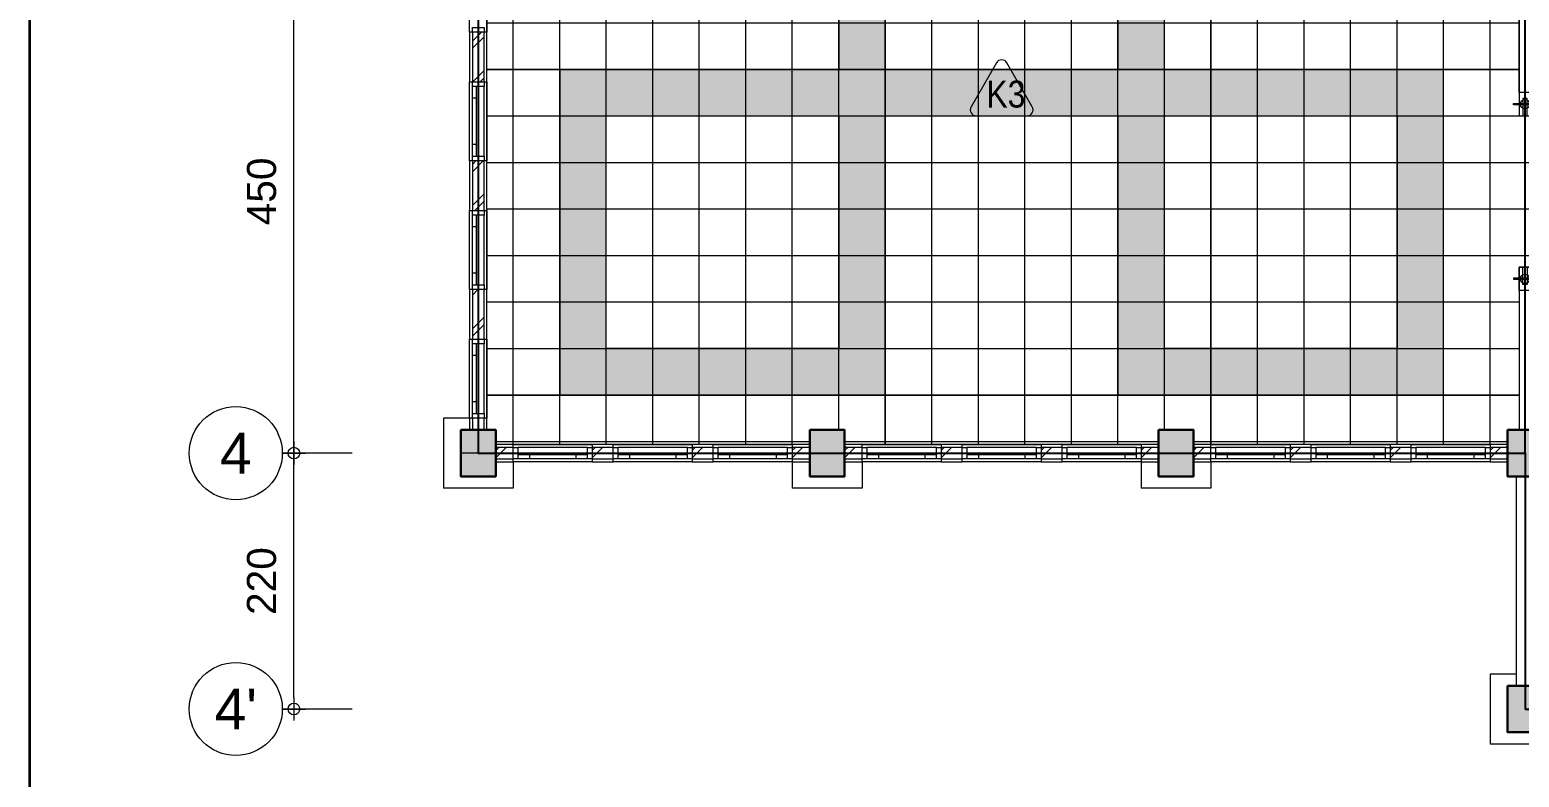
# Model space of a CAD drawing. Header units: millimetres. Extents: x -11 to 1625, y -267 to 180.
# Drawn here: x 996.21 to 1009.02, y 154.46 to 160.88 of the extents above; entities that cross this region are included whole.
import ezdxf
from ezdxf.enums import TextEntityAlignment as Align

# ---------------------------------------------------------------- set-up
doc = ezdxf.new("R2010")
doc.units = ezdxf.units.MM
for name, color, linetype, lineweight in [('ars', 11, 'Continuous', 5), ('dinding', 5, 'Continuous', 15), ('GRS KOP', 1, 'Continuous', 35), ('keramik', 73, 'Continuous', 5), ('KOLOM', 1, 'Continuous', 30), ('kop', 7, 'Continuous', 20), ('kus', 63, 'Continuous', 15), ('lan', 7, 'Continuous', 15), ('not', 7, 'Continuous', 20), ('sol kol', 8, 'Continuous', 0), ('TEXT KETERANGAN', 7, 'Continuous', 9), ('u', 6, 'Continuous', 20)]:
    doc.layers.add(name, color=color, linetype=linetype, lineweight=lineweight)
doc.styles.add('BARU', font='complex.shx')
doc.styles.add('ISO', font='arial.ttf', dxfattribs={"width": 0.85})
doc.styles.add('S', font='SIMPLEX', dxfattribs={"width": 1.1})
doc.styles.get("Standard").update_dxf_attribs({"font": 'ARIALUNI.TTF'})
doc.dimstyles.new('SK100', dxfattribs={"dimtxt": 0.25, "dimasz": 0.1, "dimexe": 0.1, "dimexo": 0, "dimgap": 0.15, "dimtad": 1, "dimdec": 0, "dimlfac": 100, "dimzin": 12, "dimdsep": 46, "dimtxsty": 'Standard', "dimblk": 'BULAT', "dimcen": 0.1, "dimclrd": 256, "dimclre": 256, "dimclrt": 256, "dimadec": 0, "dimazin": 3, "dimtfac": 1, "dimtdec": 0, "dimtofl": 0, "dimtmove": 0, "dimatfit": 3, "dimldrblk": 'BULAT', "dimfxl": 0, "dimtolj": 1, "dimtzin": 0, "dimlwd": -1, "dimlwe": -1, "dimarcsym": 0})
pattern_1 = [(45, (-11.5, -24.12523), (-0.1767767, 0.1767767), []), (45, (-11.4375, -24.12523), (-0.1767767, 0.1767767), [])]

# ---------------------------------------------------------------- blocks, each defined once
blk = doc.blocks.new('kop')
at = {"layer": 'GRS KOP'}
blk.add_lwpolyline([(1, 54), (83, 54), (83, 1), (1, 1)], close=True, dxfattribs=at)
at = {"layer": 'kop', "style": 'BARU', "flags": 4}
for p, height in [((73.8, 5.4), 0.35), ((80.303, 5.382), 0.25), ((73.8, 4.9), 0.35), ((80.303, 4.882), 0.25), ((73.8, 4.4), 0.35), ((80.303, 4.382), 0.25)]:
    blk.add_attdef('-', p, '', height=height, dxfattribs=at)
at = {"layer": 'kop', "flags": 4}
for tag, p in [('AR-00', (78.057, 2.648)), ('00', (81.238, 2.647))]:
    blk.add_attdef(tag, text='', height=0.35, dxfattribs=at).set_placement(p, align=Align.MIDDLE)
blk = doc.blocks.new('BULAT')
for p, q in [((-1, 0), (1, 0)), ((0, -1), (0, 1))]:
    blk.add_line(p, q)
blk.add_circle((0, 0), 0.5)
blk = doc.blocks.new('*D1113')
at = {"layer": 'Defpoints', "color": 0, "ltscale": 0.15}
for p in [(998.485, 161.744), (998.985, 161.744), (998.985, 157.244)]:
    blk.add_point(p, dxfattribs=at)
at = {"layer": 'u', "ltscale": 0.15}
for p, q in [((998.985, 161.744), (998.385, 161.744)), ((998.485, 157.344), (998.485, 161.644)), ((998.985, 157.244), (998.385, 157.244))]:
    blk.add_line(p, q, dxfattribs=at)
at = {"layer": 'u', "ltscale": 0.15, "xscale": 0.1, "yscale": 0.1, "zscale": 0.1}
for p, rotation in [((998.485, 161.744), 90), ((998.485, 157.244), 270)]:
    blk.add_blockref('BULAT', p, dxfattribs=dict(at, rotation=rotation))
at = {"layer": 'u', "ltscale": 0.15, "insert": (998.208, 159.494), "char_height": 0.25, "attachment_point": 5, "rotation": 90}
blk.add_mtext('\\A1;450', dxfattribs=at)
blk = doc.blocks.new('NAV')
blk.add_circle((0, -0.4), 0.4)
at = {"style": 'S', "width": 0.75, "flags": 4}
blk.add_attdef('AV', text='', height=0.3, dxfattribs=at).set_placement((0, -0.4), align=Align.MIDDLE)
blk = doc.blocks.new('*D1164')
at = {"layer": 'Defpoints', "color": 0, "ltscale": 0.15}
for p in [(998.485, 157.244), (998.985, 157.244), (998.985, 155.044)]:
    blk.add_point(p, dxfattribs=at)
at = {"layer": 'u', "ltscale": 0.15}
for p, q in [((998.985, 157.244), (998.385, 157.244)), ((998.485, 155.144), (998.485, 157.144)), ((998.985, 155.044), (998.385, 155.044))]:
    blk.add_line(p, q, dxfattribs=at)
at = {"layer": 'u', "ltscale": 0.15, "xscale": 0.1, "yscale": 0.1, "zscale": 0.1}
for p, rotation in [((998.485, 157.244), 90), ((998.485, 155.044), 270)]:
    blk.add_blockref('BULAT', p, dxfattribs=dict(at, rotation=rotation))
at = {"layer": 'u', "ltscale": 0.15, "insert": (998.208, 156.144), "char_height": 0.25, "attachment_point": 5, "rotation": 90}
blk.add_mtext('\\A1;220', dxfattribs=at)
blk = doc.blocks.new('K1')
at = {"layer": 'KOLOM'}
blk.add_lwpolyline([(0.2, 0.15), (-0.2, 0.15), (-0.2, -0.15), (0.2, -0.15), (0.2, 0.15)], dxfattribs=at)
blk = doc.blocks.new('P1')
at = {"lineweight": 5}
h = blk.add_hatch(dxfattribs=at)
h.set_pattern_fill('ANSI31', color=256, scale=0.020282, angle=-315, style=0)
h.set_pattern_definition([(179.99999863, (-506.106483, 1417.280242), (6.07e-11, 0.0025352112676), [])])
h.paths.add_polyline_path([(-1.729, 0.805, -1), (-1.693, 0.77, -1)])
h.paths.add_polyline_path([(-1.724, 0.801, 1), (-1.697, 0.774, 1)], flags=16)
h = blk.add_hatch(dxfattribs=at)
h.set_pattern_fill('ANSI31', color=256, scale=0.020282, angle=-315, style=0)
h.set_pattern_definition([(270.00000137, (1414.9464214, -503.7726625), (0.0025352112676, 6.07e-11), [])])
h.paths.add_polyline_path([(-1.528, 0.605, 1), (-1.564, 0.641, 1)])
h.paths.add_polyline_path([(-1.532, 0.609, -1), (-1.56, 0.637, -1)], flags=16)
h = blk.add_hatch(dxfattribs=at)
h.set_pattern_fill('ANSI31', color=256, scale=0.020282, angle=-315, style=0)
h.set_pattern_definition([(179.99999863, (-505.0458133, 1416.2195722), (6.07e-11, 0.0025352112676), [])])
h.paths.add_polyline_path([(-0.668, -0.255, -1), (-0.632, -0.291, -1)])
h.paths.add_polyline_path([(-0.664, -0.259, 1), (-0.636, -0.287, 1)], flags=16)
h = blk.add_hatch(dxfattribs=at)
h.set_pattern_fill('ANSI31', color=256, scale=0.020282, angle=-315, style=0)
h.set_pattern_definition([(270.00000137, (1416.0070912, -504.8333323), (0.0025352112676, 6.07e-11), [])])
h.paths.add_polyline_path([(-0.468, -0.455, 1), (-0.504, -0.42, 1)])
h.paths.add_polyline_path([(-0.472, -0.451, -1), (-0.499, -0.424, -1)], flags=16)
for p, q in [((-1.724, 0.801), (-1.697, 0.774)), ((-1.686, 0.781), (-1.623, 0.718)), ((-1.553, 0.648), (-1.616, 0.711)), ((-1.532, 0.609), (-1.56, 0.637)), ((-0.664, -0.259), (-0.636, -0.287)), ((-0.625, -0.28), (-0.562, -0.343)), ((-0.492, -0.413), (-0.555, -0.35)), ((-0.472, -0.451), (-0.499, -0.424))]:
    blk.add_line(p, q, dxfattribs=at)
at = {"color": 8, "lineweight": 5}
for p, q in [((-1.631, 0.71), (-1.692, 0.771)), ((-1.64, 0.701), (-1.703, 0.763)), ((-1.639, 0.702), (-1.701, 0.764)), ((-1.636, 0.705), (-1.697, 0.766)), ((-1.633, 0.694), (-1.57, 0.631)), ((-1.632, 0.695), (-1.57, 0.633)), ((-1.629, 0.698), (-1.568, 0.637)), ((-1.624, 0.703), (-1.563, 0.642)), ((-0.58, -0.36), (-0.642, -0.297)), ((-0.578, -0.358), (-0.64, -0.296)), ((-0.575, -0.356), (-0.636, -0.294)), ((-0.57, -0.351), (-0.631, -0.29)), ((-0.572, -0.367), (-0.51, -0.43)), ((-0.571, -0.366), (-0.509, -0.428)), ((-0.568, -0.363), (-0.507, -0.424)), ((-0.563, -0.358), (-0.502, -0.419))]:
    blk.add_line(p, q, dxfattribs=at)
at = {"color": 9, "lineweight": 5}
for p, q in [((-1.641, 0.7), (-1.704, 0.763)), ((-1.634, 0.693), (-1.571, 0.63)), ((-0.58, -0.361), (-0.643, -0.298)), ((-0.573, -0.368), (-0.51, -0.431))]:
    blk.add_line(p, q, dxfattribs=at)
for points in [[(-1.1, 1.241), (-1.701, 0.64), (-1.694, 0.633), (-1.093, 1.234), (-1.1, 1.241)], [(-1.273, 1.202), (-1.202, 1.273), (-1.061, 1.132), (-1.132, 1.061), (-1.273, 1.202)], [(-0.032, 0.173), (-0.633, -0.428), (-0.64, -0.421), (-0.039, 0.18), (-0.032, 0.173)], [(-0.071, 0), (0, 0.071), (-0.142, 0.212), (-0.212, 0.142), (-0.071, 0)]]:
    blk.add_lwpolyline(points)
at = {"lineweight": 9}
for points in [[(-1.153, 1.181), (-1.181, 1.153), (-1.216, 1.188), (-1.188, 1.216)], [(-1.082, 1.11), (-1.11, 1.082), (-1.181, 1.153), (-1.153, 1.181)], [(-0.163, 0.191), (-0.191, 0.163), (-0.12, 0.092), (-0.092, 0.12)], [(-0.092, 0.12), (-0.12, 0.092), (-0.085, 0.057), (-0.057, 0.085)]]:
    blk.add_lwpolyline(points, close=True, dxfattribs=at)
at = {"lineweight": 5}
for points in [[(-1.697, 0.801), (-1.724, 0.774)], [(-1.532, 0.637), (-1.56, 0.609)], [(-0.636, -0.259), (-0.664, -0.287)], [(-0.472, -0.424), (-0.499, -0.451)]]:
    blk.add_lwpolyline(points, dxfattribs=at)
for points in [[(-1.701, 0.64, 0.396093), (-0.672, 0.601)], [(-0.633, -0.428, -0.396093), (-0.672, 0.601)]]:
    blk.add_lwpolyline(points, format="xyb")
for centre in [(-1.167, 1.167), (-0.106, 0.106)]:
    blk.add_circle(centre, 0.04)
for centre, radius in [((-1.711, 0.788), 0.0254), ((-1.711, 0.788), 0.0195), ((-1.546, 0.623), 0.0254), ((-1.546, 0.623), 0.0195), ((-0.65, -0.273), 0.0254), ((-0.65, -0.273), 0.0195), ((-0.486, -0.437), 0.0254), ((-0.486, -0.437), 0.0195)]:
    blk.add_circle(centre, radius, dxfattribs=at)
blk = doc.blocks.new('D2')
at = {"layer": 'ars'}
h = blk.add_hatch(dxfattribs=at)
h.set_pattern_fill('TEMBOK', color=256, scale=0.25)
h.set_pattern_definition(pattern_1)
h.paths.add_polyline_path([(-10.95, 5.468), (-10.95, 5.895), (-11.05, 5.895), (-11.05, 5.468)])
h = blk.add_hatch(dxfattribs=at)
h.set_pattern_fill('TEMBOK', color=256, scale=0.25)
h.set_pattern_definition(pattern_1)
h.paths.add_polyline_path([(-10.95, 4.362), (-10.95, 4.788), (-11.05, 4.788), (-11.05, 4.362)])
h = blk.add_hatch(dxfattribs=at)
h.set_pattern_fill('TEMBOK', color=256, scale=0.25)
h.set_pattern_definition(pattern_1)
h.paths.add_polyline_path([(-10.95, 3.255), (-10.95, 3.682), (-11.05, 3.682), (-11.05, 3.255)])
h = blk.add_hatch(dxfattribs=at)
h.set_pattern_fill('TEMBOK', color=256, scale=0.25)
h.set_pattern_definition(pattern_1)
h.paths.add_polyline_path([(-10.95, 2.475), (-10.95, 2.575), (-11.05, 2.575), (-11.05, 2.475)])
h = blk.add_hatch(dxfattribs=at)
h.set_pattern_fill('TEMBOK', color=256, scale=0.25)
h.set_pattern_definition([(45, (-15.13, 0.7), (-0.176777, 0.176777), []), (45, (-15.0675, 0.7), (-0.176777, 0.176777), [])])
h.paths.add_polyline_path([(-10.7, 2.325), (-10.85, 2.325), (-10.85, 2.225), (-10.7, 2.225)])
h = blk.add_hatch(dxfattribs=at)
h.set_pattern_fill('TEMBOK', color=256, scale=0.25)
h.set_pattern_definition([(45, (-14.3, 0.7), (-0.176777, 0.176777), []), (45, (-14.2375, 0.7), (-0.176777, 0.176777), [])])
h.paths.add_polyline_path([(-9.84, 2.325), (-10.02, 2.325), (-10.02, 2.225), (-9.84, 2.225)])
h = blk.add_hatch(dxfattribs=at)
h.set_pattern_fill('TEMBOK', color=256, scale=0.25)
h.set_pattern_definition([(45, (-13.44, 0.7), (-0.176777, 0.176777), []), (45, (-13.3775, 0.7), (-0.176777, 0.176777), [])])
h.paths.add_polyline_path([(-8.98, 2.325), (-9.16, 2.325), (-9.16, 2.225), (-8.98, 2.225)])
h = blk.add_hatch(dxfattribs=at)
h.set_pattern_fill('TEMBOK', color=256, scale=0.25)
h.set_pattern_definition([(45, (-12.58, 0.7), (-0.176777, 0.176777), []), (45, (-12.5175, 0.7), (-0.176777, 0.176777), [])])
h.paths.add_polyline_path([(-8.15, 2.325), (-8.3, 2.325), (-8.3, 2.225), (-8.15, 2.225)])
h = blk.add_hatch(dxfattribs=at)
h.set_pattern_fill('TEMBOK', color=256, scale=0.25)
h.set_pattern_definition([(45, (-12.13, 0.7), (-0.176777, 0.176777), []), (45, (-12.0675, 0.7), (-0.176777, 0.176777), [])])
h.paths.add_polyline_path([(-7.7, 2.325), (-7.85, 2.325), (-7.85, 2.225), (-7.7, 2.225)])
h = blk.add_hatch(dxfattribs=at)
h.set_pattern_fill('TEMBOK', color=256, scale=0.25)
h.set_pattern_definition([(45, (-11.3, 0.7), (-0.176777, 0.176777), []), (45, (-11.2375, 0.7), (-0.176777, 0.176777), [])])
h.paths.add_polyline_path([(-6.84, 2.325), (-7.02, 2.325), (-7.02, 2.225), (-6.84, 2.225)])
h = blk.add_hatch(dxfattribs=at)
h.set_pattern_fill('TEMBOK', color=256, scale=0.25)
h.set_pattern_definition([(45, (-10.44, 0.7), (-0.176777, 0.176777), []), (45, (-10.3775, 0.7), (-0.176777, 0.176777), [])])
h.paths.add_polyline_path([(-5.98, 2.325), (-6.16, 2.325), (-6.16, 2.225), (-5.98, 2.225)])
h = blk.add_hatch(dxfattribs=at)
h.set_pattern_fill('TEMBOK', color=256, scale=0.25)
h.set_pattern_definition([(45, (-9.58, 0.7), (-0.176777, 0.176777), []), (45, (-9.5175, 0.7), (-0.176777, 0.176777), [])])
h.paths.add_polyline_path([(-5.15, 2.325), (-5.3, 2.325), (-5.3, 2.225), (-5.15, 2.225)])
h = blk.add_hatch(dxfattribs=at)
h.set_pattern_fill('TEMBOK', color=256, scale=0.25)
h.set_pattern_definition([(45, (-9.13, 0.7), (-0.176777, 0.176777), []), (45, (-9.0675, 0.7), (-0.176777, 0.176777), [])])
h.paths.add_polyline_path([(-4.7, 2.325), (-4.85, 2.325), (-4.85, 2.225), (-4.7, 2.225)])
h = blk.add_hatch(dxfattribs=at)
h.set_pattern_fill('TEMBOK', color=256, scale=0.25)
h.set_pattern_definition([(45, (-8.3, 0.7), (-0.176777, 0.176777), []), (45, (-8.2375, 0.7), (-0.176777, 0.176777), [])])
h.paths.add_polyline_path([(-3.84, 2.325), (-4.02, 2.325), (-4.02, 2.225), (-3.84, 2.225)])
h = blk.add_hatch(dxfattribs=at)
h.set_pattern_fill('TEMBOK', color=256, scale=0.25)
h.set_pattern_definition([(45, (-7.44, 0.7), (-0.176777, 0.176777), []), (45, (-7.3775, 0.7), (-0.176777, 0.176777), [])])
h.paths.add_polyline_path([(-2.98, 2.325), (-3.16, 2.325), (-3.16, 2.225), (-2.98, 2.225)])
h = blk.add_hatch(dxfattribs=at)
h.set_pattern_fill('TEMBOK', color=256, scale=0.25)
h.set_pattern_definition([(45, (-6.58, 0.7), (-0.176777, 0.176777), []), (45, (-6.5175, 0.7), (-0.176777, 0.176777), [])])
h.paths.add_polyline_path([(-2.15, 2.325), (-2.3, 2.325), (-2.3, 2.225), (-2.15, 2.225)])
at = {"layer": 'sol kol'}
for points in [[(-11.15, 2.475), (-11.15, 2.075), (-10.85, 2.075), (-10.85, 2.475)], [(-8.15, 2.475), (-8.15, 2.075), (-7.85, 2.075), (-7.85, 2.475)], [(-5.15, 2.475), (-5.15, 2.075), (-4.85, 2.075), (-4.85, 2.475)], [(-2.15, 2.475), (-2.15, 2.075), (-1.85, 2.075), (-1.85, 2.475)], [(-2.15, 0.275), (-2.15, -0.125), (-1.85, -0.125), (-1.85, 0.275)]]:
    blk.add_hatch(color=256, dxfattribs=at).paths.add_polyline_path(points)
at = {"layer": 'ars'}
for points in [[(-10.95, 5.468), (-10.95, 5.895), (-11.05, 5.895), (-11.05, 5.468)], [(-10.95, 4.362), (-10.95, 4.788), (-11.05, 4.788), (-11.05, 4.362)], [(-10.95, 3.255), (-10.95, 3.682), (-11.05, 3.682), (-11.05, 3.255)], [(-10.95, 2.475), (-10.95, 2.575), (-11.05, 2.575), (-11.05, 2.475)], [(-10.7, 2.325), (-10.85, 2.325), (-10.85, 2.225), (-10.7, 2.225)], [(-9.84, 2.325), (-10.02, 2.325), (-10.02, 2.225), (-9.84, 2.225)], [(-8.98, 2.325), (-9.16, 2.325), (-9.16, 2.225), (-8.98, 2.225)], [(-8.15, 2.325), (-8.3, 2.325), (-8.3, 2.225), (-8.15, 2.225)], [(-7.7, 2.325), (-7.85, 2.325), (-7.85, 2.225), (-7.7, 2.225)], [(-6.84, 2.325), (-7.02, 2.325), (-7.02, 2.225), (-6.84, 2.225)], [(-5.98, 2.325), (-6.16, 2.325), (-6.16, 2.225), (-5.98, 2.225)], [(-5.15, 2.325), (-5.3, 2.325), (-5.3, 2.225), (-5.15, 2.225)], [(-4.7, 2.325), (-4.85, 2.325), (-4.85, 2.225), (-4.7, 2.225)], [(-3.84, 2.325), (-4.02, 2.325), (-4.02, 2.225), (-3.84, 2.225)], [(-2.98, 2.325), (-3.16, 2.325), (-3.16, 2.225), (-2.98, 2.225)], [(-2.15, 2.325), (-2.3, 2.325), (-2.3, 2.225), (-2.15, 2.225)]]:
    blk.add_lwpolyline(points, close=True, dxfattribs=at)
at = {"layer": 'Defpoints'}
blk.add_lwpolyline([(-2, 13.275), (-11, 13.275), (-11, 2.275), (-2, 2.275)], close=True, dxfattribs=at)
blk.add_lwpolyline([(-2, 0.075), (2, 0.075), (2, 2.275), (12, 2.275), (12, 13.275), (-11, 13.275), (-11, 2.275), (-2, 2.275), (-2, 0.075)], dxfattribs=at)
at = {"layer": 'dinding'}
for points in [[(-10.925, 5.468), (-10.925, 5.895), (-11.075, 5.895), (-11.075, 5.468)], [(-10.925, 4.362), (-10.925, 4.788), (-11.075, 4.788), (-11.075, 4.362)], [(-10.925, 3.255), (-10.925, 3.682), (-11.075, 3.682), (-11.075, 3.255)], [(-10.925, 2.475), (-10.925, 2.575), (-11.075, 2.575), (-11.075, 2.475)], [(-10.7, 2.35), (-10.85, 2.35), (-10.85, 2.2), (-10.7, 2.2)], [(-9.84, 2.35), (-10.02, 2.35), (-10.02, 2.2), (-9.84, 2.2)], [(-8.98, 2.35), (-9.16, 2.35), (-9.16, 2.2), (-8.98, 2.2)], [(-8.15, 2.35), (-8.3, 2.35), (-8.3, 2.2), (-8.15, 2.2)], [(-7.7, 2.35), (-7.85, 2.35), (-7.85, 2.2), (-7.7, 2.2)], [(-6.84, 2.35), (-7.02, 2.35), (-7.02, 2.2), (-6.84, 2.2)], [(-5.98, 2.35), (-6.16, 2.35), (-6.16, 2.2), (-5.98, 2.2)], [(-5.15, 2.35), (-5.3, 2.35), (-5.3, 2.2), (-5.15, 2.2)], [(-4.7, 2.35), (-4.85, 2.35), (-4.85, 2.2), (-4.7, 2.2)], [(-3.84, 2.35), (-4.02, 2.35), (-4.02, 2.2), (-3.84, 2.2)], [(-2.98, 2.35), (-3.16, 2.35), (-3.16, 2.2), (-2.98, 2.2)], [(-2.15, 2.35), (-2.3, 2.35), (-2.3, 2.2), (-2.15, 2.2)], [(-1.925, 0.275), (-1.925, 2.075), (-2.075, 2.075), (-2.075, 0.275)]]:
    blk.add_lwpolyline(points, close=True, dxfattribs=at)
at = {"layer": 'kus'}
for p, q in [((-11.05, 4.828), (-11.05, 5.428)), ((-11.015, 4.828), (-11.015, 5.428)), ((-10.95, 4.828), (-10.95, 5.428)), ((-11.015, 5.328), (-11.05, 5.328)), ((-11.015, 4.928), (-11.05, 4.928)), ((-11.05, 3.722), (-11.05, 4.322)), ((-11.015, 3.722), (-11.015, 4.322)), ((-10.95, 3.722), (-10.95, 4.322)), ((-11.015, 4.222), (-11.05, 4.222)), ((-11.015, 3.822), (-11.05, 3.822)), ((-11.05, 2.615), (-11.05, 3.215)), ((-11.015, 2.615), (-11.015, 3.215)), ((-10.95, 2.615), (-10.95, 3.215)), ((-11.015, 3.115), (-11.05, 3.115)), ((-11.015, 2.715), (-11.05, 2.715)), ((-10.06, 2.325), (-10.66, 2.325)), ((-9.2, 2.325), (-9.8, 2.325)), ((-8.34, 2.325), (-8.94, 2.325)), ((-7.06, 2.325), (-7.66, 2.325)), ((-6.2, 2.325), (-6.8, 2.325)), ((-5.34, 2.325), (-5.94, 2.325)), ((-4.06, 2.325), (-4.66, 2.325)), ((-3.2, 2.325), (-3.8, 2.325)), ((-2.34, 2.325), (-2.94, 2.325)), ((-10.06, 2.26), (-10.66, 2.26)), ((-10.06, 2.225), (-10.66, 2.225)), ((-10.56, 2.26), (-10.56, 2.225)), ((-10.16, 2.26), (-10.16, 2.225)), ((-9.2, 2.26), (-9.8, 2.26)), ((-9.2, 2.225), (-9.8, 2.225)), ((-9.7, 2.26), (-9.7, 2.225)), ((-9.3, 2.26), (-9.3, 2.225)), ((-8.34, 2.26), (-8.94, 2.26)), ((-8.34, 2.225), (-8.94, 2.225)), ((-8.84, 2.26), (-8.84, 2.225)), ((-8.44, 2.26), (-8.44, 2.225)), ((-7.06, 2.26), (-7.66, 2.26)), ((-7.06, 2.225), (-7.66, 2.225)), ((-7.56, 2.26), (-7.56, 2.225)), ((-7.16, 2.26), (-7.16, 2.225)), ((-6.2, 2.26), (-6.8, 2.26)), ((-6.2, 2.225), (-6.8, 2.225)), ((-6.7, 2.26), (-6.7, 2.225)), ((-6.3, 2.26), (-6.3, 2.225)), ((-5.34, 2.26), (-5.94, 2.26)), ((-5.34, 2.225), (-5.94, 2.225)), ((-5.84, 2.26), (-5.84, 2.225)), ((-5.44, 2.26), (-5.44, 2.225)), ((-4.06, 2.26), (-4.66, 2.26)), ((-4.06, 2.225), (-4.66, 2.225)), ((-4.56, 2.26), (-4.56, 2.225)), ((-4.16, 2.26), (-4.16, 2.225)), ((-3.2, 2.26), (-3.8, 2.26)), ((-3.2, 2.225), (-3.8, 2.225)), ((-3.7, 2.26), (-3.7, 2.225)), ((-3.3, 2.26), (-3.3, 2.225)), ((-2.34, 2.26), (-2.94, 2.26)), ((-2.34, 2.225), (-2.94, 2.225)), ((-2.84, 2.26), (-2.84, 2.225)), ((-2.44, 2.26), (-2.44, 2.225))]:
    blk.add_line(p, q, dxfattribs=at)
for points in [[(-2.05, 5.375), (-2.05, 6.535), (-1.95, 6.535), (-1.95, 5.375)], [(-11.05, 5.895), (-11.05, 5.935), (-10.95, 5.935), (-10.95, 5.895)], [(-11.05, 5.428), (-11.05, 5.468), (-10.95, 5.468), (-10.95, 5.428)], [(-11.05, 4.788), (-11.05, 4.828), (-10.95, 4.828), (-10.95, 4.788)], [(-11.05, 4.322), (-11.05, 4.362), (-10.95, 4.362), (-10.95, 4.322)], [(-11.05, 3.682), (-11.05, 3.722), (-10.95, 3.722), (-10.95, 3.682)], [(-11.05, 3.215), (-11.05, 3.255), (-10.95, 3.255), (-10.95, 3.215)], [(-11.05, 2.575), (-11.05, 2.615), (-10.95, 2.615), (-10.95, 2.575)], [(-10.66, 2.225), (-10.7, 2.225), (-10.7, 2.325), (-10.66, 2.325)], [(-10.02, 2.225), (-10.06, 2.225), (-10.06, 2.325), (-10.02, 2.325)], [(-9.8, 2.225), (-9.84, 2.225), (-9.84, 2.325), (-9.8, 2.325)], [(-9.16, 2.225), (-9.2, 2.225), (-9.2, 2.325), (-9.16, 2.325)], [(-8.94, 2.225), (-8.98, 2.225), (-8.98, 2.325), (-8.94, 2.325)], [(-8.3, 2.225), (-8.34, 2.225), (-8.34, 2.325), (-8.3, 2.325)], [(-7.66, 2.225), (-7.7, 2.225), (-7.7, 2.325), (-7.66, 2.325)], [(-7.02, 2.225), (-7.06, 2.225), (-7.06, 2.325), (-7.02, 2.325)], [(-6.8, 2.225), (-6.84, 2.225), (-6.84, 2.325), (-6.8, 2.325)], [(-6.16, 2.225), (-6.2, 2.225), (-6.2, 2.325), (-6.16, 2.325)], [(-5.94, 2.225), (-5.98, 2.225), (-5.98, 2.325), (-5.94, 2.325)], [(-5.3, 2.225), (-5.34, 2.225), (-5.34, 2.325), (-5.3, 2.325)], [(-4.66, 2.225), (-4.7, 2.225), (-4.7, 2.325), (-4.66, 2.325)], [(-4.02, 2.225), (-4.06, 2.225), (-4.06, 2.325), (-4.02, 2.325)], [(-3.8, 2.225), (-3.84, 2.225), (-3.84, 2.325), (-3.8, 2.325)], [(-3.16, 2.225), (-3.2, 2.225), (-3.2, 2.325), (-3.16, 2.325)], [(-2.94, 2.225), (-2.98, 2.225), (-2.98, 2.325), (-2.94, 2.325)], [(-2.3, 2.225), (-2.34, 2.225), (-2.34, 2.325), (-2.3, 2.325)]]:
    blk.add_lwpolyline(points, close=True, dxfattribs=at)
at = {"layer": 'lan'}
for p, q in [((-11.3, 2.575), (-11.3, 1.975)), ((-11.075, 2.575), (-11.3, 2.575)), ((-10.7, 2.2), (-10.7, 1.975)), ((-8.3, 2.2), (-8.3, 1.975)), ((-7.7, 2.2), (-7.7, 1.975)), ((-5.3, 2.2), (-5.3, 1.975)), ((-4.7, 2.2), (-4.7, 1.975)), ((-10.7, 1.975), (-11.3, 1.975)), ((-7.7, 1.975), (-8.3, 1.975)), ((-4.7, 1.975), (-5.3, 1.975))]:
    blk.add_line(p, q, dxfattribs=at)
for points in [[(-11.075, 5.895), (-11.075, 6.575), (-10.925, 6.575), (-10.925, 5.895)], [(-11.075, 4.788), (-11.075, 5.468), (-10.925, 5.468), (-10.925, 4.788)], [(-11.075, 3.682), (-11.075, 4.362), (-10.925, 4.362), (-10.925, 3.682)], [(-11.075, 2.575), (-11.075, 3.255), (-10.925, 3.255), (-10.925, 2.575)], [(-10.02, 2.2), (-10.7, 2.2), (-10.7, 2.35), (-10.02, 2.35)], [(-9.16, 2.2), (-9.84, 2.2), (-9.84, 2.35), (-9.16, 2.35)], [(-8.3, 2.2), (-8.98, 2.2), (-8.98, 2.35), (-8.3, 2.35)], [(-7.02, 2.2), (-7.7, 2.2), (-7.7, 2.35), (-7.02, 2.35)], [(-6.16, 2.2), (-6.84, 2.2), (-6.84, 2.35), (-6.16, 2.35)], [(-5.3, 2.2), (-5.98, 2.2), (-5.98, 2.35), (-5.3, 2.35)], [(-4.02, 2.2), (-4.7, 2.2), (-4.7, 2.35), (-4.02, 2.35)], [(-3.16, 2.2), (-3.84, 2.2), (-3.84, 2.35), (-3.16, 2.35)], [(-2.3, 2.2), (-2.98, 2.2), (-2.98, 2.35), (-2.3, 2.35)]]:
    blk.add_lwpolyline(points, close=True, dxfattribs=at)
blk.add_lwpolyline([(-2.075, 0.375), (-2.3, 0.375), (-2.3, -0.225), (-1.7, -0.225), (-1.7, 0)], dxfattribs=at)
at = {"layer": 'sol kol'}
blk.add_lwpolyline([(-10.85, 2.275), (-11.15, 2.275)], dxfattribs=at)
at = {"layer": 'KOLOM', "rotation": 90}
for p in [(-11, 2.275), (-8, 2.275), (-5, 2.275), (-2, 2.275), (-2, 0.075)]:
    blk.add_blockref('K1', p, dxfattribs=at)
at = {"layer": 'kus', "rotation": 134.9999999999384}
blk.add_blockref('P1', (-2, 5.425), dxfattribs=at)
blk = doc.blocks.new('KR3')
at = {"layer": 'TEXT KETERANGAN', "color": 2}
blk.add_lwpolyline([(-0.087, 0.873), (-0.504, 0.15, 0.57735), (-0.418, 0), (0.418, 0, 0.57735), (0.504, 0.15), (0.087, 0.873, 0.57735)], format="xyb", close=True, dxfattribs=at)
at = {"layer": 'TEXT KETERANGAN', "color": 6, "style": 'ISO', "width": 0.85}
blk.add_text('K3', height=0.444, dxfattribs=at).set_placement((-0.252, 0.137))

msp = doc.modelspace()

# ---------------------------------------------------------------- hatches: boundary and pattern name
at = {"layer": 'keramik'}
h = msp.add_hatch(dxfattribs=at)
h.set_pattern_fill('_USER', color=256, scale=0.4, style=0, double=1, pattern_type=0)
h.set_pattern_definition([(0, (1004.37002, 162.54365), (0, 0.4), []), (90, (1004.37002, 162.54365), (-0.4, 2e-17), [])])
h.paths.add_polyline_path([(1000.2200204, 157.3186492), (1000.2200204, 157.4436492), (1000.1450204, 157.4436492), (1000.1450204, 161.5436492), (1000.2200204, 161.5436492), (1000.2200204, 161.9436492), (1000.1450204, 161.9436492), (1000.1450204, 163.5436492), (1000.2200204, 163.5436492), (1000.2200204, 163.9436492), (1000.1450204, 163.9436492), (1000.1450204, 166.6936492), (1000.1850204, 166.6936492), (1000.1850204, 166.7336492), (1000.1899087, 166.7336492), (1000.1899087, 166.7353965), (1000.1850204, 166.7371553), (1000.1850204, 166.7936492), (1000.1450204, 166.7936492), (1000.1450204, 168.0436492), (1000.2200204, 168.0436492), (1000.2200204, 168.1686492), (1002.5200204, 168.1686492), (1002.5200204, 166.7936492), (1000.8850204, 166.7936492), (1000.8850204, 166.7371553), (1000.880132, 166.7353965), (1000.880132, 166.7336492), (1000.8850204, 166.7336492), (1000.8850204, 166.6936492), (1002.6200204, 166.6936492), (1002.6200204, 166.3686492), (1003.1200204, 165.8686492), (1006.0200204, 165.8686492), (1006.5200204, 166.3686492), (1006.5200204, 166.6936492), (1008.2550204, 166.6936492), (1008.2550204, 166.7336492), (1008.2599087, 166.7336492), (1008.2599087, 166.7353965), (1008.2550204, 166.7371553), (1008.2550204, 166.7936492), (1006.6200204, 166.7936492), (1006.6200204, 168.1686492), (1008.9200204, 168.1686492), (1008.9200204, 168.0436492), (1008.9950204, 168.0436492), (1008.9950204, 166.7936492), (1008.9550204, 166.7936492), (1008.9550204, 166.7371553), (1008.950132, 166.7353965), (1008.950132, 166.7336492), (1008.9550204, 166.7336492), (1008.9550204, 166.6936492), (1008.9950204, 166.6936492), (1008.9950204, 163.9436492), (1008.9200204, 163.9436492), (1008.9200204, 163.5436492), (1008.9950204, 163.5436492), (1008.9950204, 161.9436492), (1008.9200204, 161.9436492), (1008.9200204, 161.5436492), (1009.0200204, 161.5436492), (1009.0200204, 160.1436492), (1009.1200204, 160.1436492), (1009.1200204, 161.5436492), (1009.2200204, 161.5436492), (1009.2200204, 161.9436492), (1009.1450204, 161.9436492), (1009.1450204, 163.5436492), (1009.2200204, 163.5436492), (1009.2200204, 163.9436492), (1010.9950204, 163.9436492), (1010.9950204, 163.7936492), (1011.1450204, 163.7936492), (1011.1450204, 163.9436492), (1012.9200204, 163.9436492), (1012.9200204, 163.5436492), (1013.2200204, 163.5436492), (1013.2200204, 163.6686492), (1013.8150204, 163.6686492), (1013.8150204, 163.6936492), (1013.8550204, 163.6936492), (1013.8550204, 163.7936492), (1013.8150204, 163.7936492), (1013.8150204, 163.8186492), (1014.5950204, 163.8186492), (1014.5950204, 163.7936492), (1014.5550204, 163.7936492), (1014.5550204, 163.7536492), (1014.550132, 163.7536492), (1014.550132, 163.751902), (1014.5550204, 163.7501432), (1014.5550204, 163.6936492), (1014.5950204, 163.6936492), (1014.5950204, 163.6686492), (1015.7450204, 163.6686492), (1015.7450204, 163.6936492), (1015.7850204, 163.6936492), (1015.7850204, 163.7501432), (1015.7899087, 163.751902), (1015.7899087, 163.7536492), (1015.7850204, 163.7536492), (1015.7850204, 163.7936492), (1015.7450204, 163.7936492), (1015.7450204, 163.8186492), (1016.5250204, 163.8186492), (1016.5250204, 163.7936492), (1016.4850204, 163.7936492), (1016.4850204, 163.7536492), (1016.480132, 163.7536492), (1016.480132, 163.751902), (1016.4850204, 163.7501432), (1016.4850204, 163.6936492), (1016.5250204, 163.6936492), (1016.5250204, 163.6686492), (1016.9200204, 163.6686492), (1016.9200204, 163.5436492), (1017.2200204, 163.5436492), (1017.2200204, 163.6686492), (1018.2150204, 163.6686492), (1018.2150204, 163.6936492), (1018.2550204, 163.6936492), (1018.2550204, 163.7501432), (1018.2599087, 163.751902), (1018.2599087, 163.7536492), (1018.2550204, 163.7536492), (1018.2550204, 163.7936492), (1018.2150204, 163.7936492), (1018.2150204, 163.8186492), (1017.7450204, 163.8186492), (1017.7450204, 165.5686492), (1018.9950204, 165.5686492), (1018.9950204, 163.7936492), (1018.9550204, 163.7936492), (1018.9550204, 163.7536492), (1018.950132, 163.7536492), (1018.950132, 163.751902), (1018.9550204, 163.7501432), (1018.9550204, 163.6936492), (1018.9950204, 163.6936492), (1018.9950204, 163.6686492), (1019.9200204, 163.6686492), (1019.9200204, 163.5436492), (1020.0200204, 163.5436492), (1020.0200204, 163.5036492), (1020.0765143, 163.5036492), (1020.0782731, 163.4987609), (1020.0800204, 163.4987609), (1020.0800204, 163.5036492), (1020.1200204, 163.5036492), (1020.1200204, 163.5436492), (1020.2200204, 163.5436492), (1020.2200204, 163.9436492), (1019.9200204, 163.9436492), (1019.9200204, 163.8186492), (1019.1450204, 163.8186492), (1019.1450204, 167.3886492), (1019.1200204, 167.3886492), (1019.1200204, 167.4286492), (1019.0635264, 167.4286492), (1019.0617676, 167.4335375), (1019.0600204, 167.4335375), (1019.0600204, 167.4286492), (1019.0200204, 167.4286492), (1019.0200204, 167.3886492), (1018.9950204, 167.3886492), (1018.9950204, 166.6936492), (1018.9550204, 166.6936492), (1018.9550204, 166.6371553), (1018.950132, 166.6353965), (1018.950132, 166.6336492), (1018.9550204, 166.6336492), (1018.9550204, 166.5936492), (1018.9950204, 166.5936492), (1018.9950204, 166.5686492), (1018.3150204, 166.5686492), (1018.3150204, 166.5936492), (1018.3550204, 166.5936492), (1018.3550204, 166.6336492), (1018.3599087, 166.6336492), (1018.3599087, 166.6353965), (1018.3550204, 166.6371553), (1018.3550204, 166.6936492), (1018.3150204, 166.6936492), (1018.3150204, 166.7186492), (1017.1450204, 166.7186492), (1017.1450204, 168.0436492), (1017.2200204, 168.0436492), (1017.2200204, 168.1686492), (1018.9950204, 168.1686492), (1019.0200204, 168.1686492), (1019.0200204, 168.1286492), (1019.0600204, 168.1286492), (1019.0600204, 168.1237609), (1019.0617676, 168.1237609), (1019.0635264, 168.1286492), (1019.1200204, 168.1286492), (1019.1200204, 168.1686492), (1019.9200204, 168.1686492), (1019.9200204, 168.0436492), (1020.2200204, 168.0436492), (1020.2200204, 168.1686492), (1022.9200204, 168.1686492), (1022.9200204, 168.0436492), (1022.9950204, 168.0436492), (1022.9950204, 163.9436492), (1022.9200204, 163.9436492), (1022.9200204, 163.5436492), (1022.9950204, 163.5436492), (1022.9950204, 161.9436492), (1022.9200204, 161.9436492), (1022.9200204, 161.7936492), (1022.8800204, 161.7936492), (1022.8800204, 161.7536492), (1022.875132, 161.7536492), (1022.875132, 161.751902), (1022.8800204, 161.7501432), (1022.8800204, 161.6936492), (1022.9200204, 161.6936492), (1022.9200204, 161.5436492), (1022.9950204, 161.5436492), (1022.9950204, 157.4436492), (1022.9200204, 157.4436492), (1022.9200204, 157.3186492), (1020.2200204, 157.3186492), (1020.2200204, 157.4436492), (1019.9200204, 157.4436492), (1019.9200204, 157.3186492), (1017.2200204, 157.3186492), (1017.2200204, 157.4436492), (1017.1200204, 157.4436492), (1017.1200204, 161.5436492), (1017.2200204, 161.5436492), (1017.2200204, 161.6936492), (1017.2600204, 161.6936492), (1017.2600204, 161.7336492), (1017.2649087, 161.7336492), (1017.2649087, 161.7353965), (1017.2600204, 161.7371553), (1017.2600204, 161.7936492), (1017.2200204, 161.7936492), (1017.2200204, 161.9436492), (1016.9200204, 161.9436492), (1016.9200204, 161.5436492), (1017.0200204, 161.5436492), (1017.0200204, 159.5436492), (1016.8800204, 159.5436492), (1016.8800204, 159.4871552), (1016.875132, 159.4853965), (1016.875132, 159.4836492), (1016.8800204, 159.4836492), (1016.8800204, 159.4436492), (1017.0200204, 159.4436492), (1017.0200204, 157.4436491), (1016.9200204, 157.4436492), (1016.9200204, 157.3186492), (1013.2200204, 157.3186492), (1013.2200204, 157.4436492), (1013.1200204, 157.4436492), (1013.1200204, 159.4436492), (1016.1800204, 159.4436492), (1016.1800204, 159.4836492), (1016.1849087, 159.4836492), (1016.1849087, 159.4853965), (1016.1800204, 159.4871552), (1016.1800204, 159.5436492), (1015.9200204, 159.5436492), (1015.9200204, 160.8036492), (1015.8635264, 160.8036492), (1015.8617676, 160.8085375), (1015.8600204, 160.8085375), (1015.8600204, 160.8036492), (1015.8200204, 160.8036492), (1015.8200204, 159.5436492), (1013.1200204, 159.5436492), (1013.1200204, 161.5436492), (1013.2200204, 161.5436492), (1013.2200204, 161.6936492), (1015.8200204, 161.6936492), (1015.8200204, 161.5036492), (1015.8600204, 161.5036492), (1015.8600204, 161.4987609), (1015.8617676, 161.4987609), (1015.8635264, 161.5036492), (1015.9200204, 161.5036492), (1015.9200204, 161.7936492), (1013.2200204, 161.7936492), (1013.2200204, 161.9436492), (1012.9200204, 161.9436492), (1012.9200204, 161.5436492), (1013.0200204, 161.5436492), (1013.0200204, 157.4436492), (1012.9200204, 157.4436492), (1012.9200204, 157.0436492), (1012.9950204, 157.0436492), (1012.9950204, 155.2436492), (1012.9200204, 155.2436492), (1012.9200204, 155.1186492), (1009.2200204, 155.1186492), (1009.2200204, 155.2436492), (1009.1450204, 155.2436492), (1009.1450204, 157.0436492), (1009.2200204, 157.0436492), (1009.2200204, 157.4436492), (1009.1200204, 157.4436492), (1009.1200204, 158.8436492), (1009.0200204, 158.8436492), (1009.0200204, 157.4436492), (1008.9200204, 157.4436492), (1008.9200204, 157.3186492), (1006.2200204, 157.3186492), (1006.2200204, 157.4436492), (1005.9200204, 157.4436492), (1005.9200204, 157.3186492), (1003.2200204, 157.3186492), (1003.2200204, 157.4436492), (1002.9200204, 157.4436492), (1002.9200204, 157.3186492)])
h.paths.add_polyline_path([(1017.9600204, 161.6936492), (1019.9200204, 161.6936492), (1019.9200204, 161.5436492), (1020.2200204, 161.5436492), (1020.2200204, 161.6936492), (1022.0800204, 161.6936492), (1022.0800204, 161.7501432), (1022.0849087, 161.751902), (1022.0849087, 161.7536492), (1022.0800204, 161.7536492), (1022.0800204, 161.7936492), (1020.2200204, 161.7936492), (1020.2200204, 161.9436492), (1020.1200204, 161.9436492), (1020.1200204, 162.7036492), (1020.0800204, 162.7036492), (1020.0800204, 162.7085375), (1020.0782731, 162.7085375), (1020.0765143, 162.7036492), (1020.0200204, 162.7036492), (1020.0200204, 161.9436492), (1019.9200204, 161.9436492), (1019.9200204, 161.7936492), (1017.9600204, 161.7936492), (1017.9600204, 161.7371553), (1017.955132, 161.7353965), (1017.955132, 161.7336492), (1017.9600204, 161.7336492)], flags=16)
h = msp.add_hatch(dxfattribs=at)
h.set_pattern_fill('CROSS', color=51, scale=0.01, style=0, double=1)
h.set_pattern_definition([(0, (1000.77002, 157.74365), (0.0635, 0.0635), [0.03175, -0.09525]), (90, (1000.785895, 157.727774), (-0.0635, 0.0635), [0.03175, -0.09525])])
h.paths.add_polyline_path([(1005.9700204, 162.5436492), (1008.3700204, 162.5436492), (1008.3700204, 165.3436492), (1005.5700204, 165.3436492), (1005.5700204, 162.9436492), (1003.5700204, 162.9436492), (1003.5700204, 165.3436492), (1000.7700204, 165.3436492), (1000.7700204, 162.5436492), (1003.1700204, 162.5436492), (1003.1700204, 160.5436492), (1000.7700204, 160.5436492), (1000.7700204, 157.7436492), (1003.5700204, 157.7436492), (1003.5700204, 160.1436492), (1005.5700204, 160.1436492), (1005.5700204, 157.7436492), (1008.3700204, 157.7436492), (1008.3700204, 160.5436492), (1005.9700204, 160.5436492)])
h.paths.add_polyline_path([(1005.9700204, 164.9436492), (1007.9700204, 164.9436492), (1007.9700204, 162.9436492), (1005.9700204, 162.9436492)], flags=16)
h.paths.add_polyline_path([(1001.1700204, 164.9436492), (1003.1700204, 164.9436492), (1003.1700204, 162.9436492), (1001.1700204, 162.9436492)], flags=16)
h.paths.add_polyline_path([(1003.5700204, 162.5436492), (1005.5700204, 162.5436492), (1005.5700204, 160.5436492), (1003.5700204, 160.5436492)], flags=16)
h.paths.add_polyline_path([(1005.9700204, 160.1436492), (1007.9700204, 160.1436492), (1007.9700204, 158.1436492), (1005.9700204, 158.1436492)], flags=16)
h.paths.add_polyline_path([(1001.1700204, 160.1436492), (1003.1700204, 160.1436492), (1003.1700204, 158.1436492), (1001.1700204, 158.1436492)], flags=16)

# ---------------------------------------------------------------- linework, layer by layer
for p, q in [((1000.3700204, 157.3186492), (1000.3700204, 168.1686492)), ((1000.7700204, 157.3186492), (1000.7700204, 168.1686492)), ((1008.3700204, 157.3186492), (1008.3700204, 168.1686492)), ((1008.7700204, 157.3186492), (1008.7700204, 168.1686492)), ((1001.1700204, 157.3186492), (1001.1700204, 166.6936492)), ((1001.5700204, 157.3186492), (1001.5700204, 166.6936492)), ((1001.9700204, 157.3186492), (1001.9700204, 166.6936492)), ((1002.3700204, 157.3186492), (1002.3700204, 166.6936492)), ((1006.7700204, 157.3186492), (1006.7700204, 166.6936492)), ((1007.1700204, 157.3186492), (1007.1700204, 166.6936492)), ((1007.5700204, 157.3186492), (1007.5700204, 166.6936492)), ((1007.9700204, 157.3186492), (1007.9700204, 166.6936492)), ((1002.7700204, 157.3186492), (1002.7700204, 166.2186492)), ((1006.3700204, 157.3186492), (1006.3700204, 166.2186492)), ((1003.1700204, 157.4436492), (1003.1700204, 165.8686492)), ((1003.5700204, 157.3186492), (1003.5700204, 165.8686492)), ((1003.9700204, 157.3186492), (1003.9700204, 165.8686492)), ((1004.3700204, 157.3186492), (1004.3700204, 165.8686492)), ((1004.7700204, 157.3186492), (1004.7700204, 165.8686492)), ((1005.1700204, 157.3186492), (1005.1700204, 165.8686492)), ((1005.5700204, 157.3186492), (1005.5700204, 165.8686492)), ((1005.9700204, 157.4436492), (1005.9700204, 165.8686492)), ((1000.1450204, 160.5436492), (1009.0200204, 160.5436492)), ((1000.1450204, 160.1436492), (1009.0200204, 160.1436492)), ((1000.1450204, 159.7436492), (1013.0200204, 159.7436492)), ((1000.1450204, 159.3436492), (1013.0200204, 159.3436492)), ((1000.1450204, 158.9436492), (1013.0200204, 158.9436492)), ((1000.1450204, 158.5436492), (1009.0200204, 158.5436492)), ((1000.1450204, 158.1436492), (1009.0200204, 158.1436492)), ((1000.1450204, 157.7436492), (1009.0200204, 157.7436492)), ((1000.2200204, 157.3436492), (1002.9200204, 157.3436492)), ((1003.2200204, 157.3436492), (1005.9200204, 157.3436492)), ((1006.2200204, 157.3436492), (1008.9200204, 157.3436492))]:
    msp.add_line(p, q, dxfattribs=at)
at = {"layer": 'keramik', "color": 51}
msp.add_lwpolyline([(1005.9700204, 162.5436492), (1008.3700204, 162.5436492), (1008.3700204, 165.3436492), (1005.5700204, 165.3436492), (1005.5700204, 162.9436492), (1003.5700204, 162.9436492), (1003.5700204, 165.3436492), (1000.7700204, 165.3436492), (1000.7700204, 162.5436492), (1003.1700204, 162.5436492), (1003.1700204, 160.5436492), (1000.7700204, 160.5436492), (1000.7700204, 157.7436492), (1003.5700204, 157.7436492), (1003.5700204, 160.1436492), (1005.5700204, 160.1436492), (1005.5700204, 157.7436492), (1008.3700204, 157.7436492), (1008.3700204, 160.5436492), (1005.9700204, 160.5436492), (1005.9700204, 162.5436492)], dxfattribs=at)
for points in [[(1003.5700204, 162.5436492), (1005.5700204, 162.5436492), (1005.5700204, 160.5436492), (1003.5700204, 160.5436492)], [(1001.1700204, 160.1436492), (1003.1700204, 160.1436492), (1003.1700204, 158.1436492), (1001.1700204, 158.1436492)], [(1005.9700204, 160.1436492), (1007.9700204, 160.1436492), (1007.9700204, 158.1436492), (1005.9700204, 158.1436492)]]:
    msp.add_lwpolyline(points, close=True, dxfattribs=at)
at = {"layer": 'keramik'}
for points in [[(1000.2200204, 157.3186492), (1000.2200204, 157.4436492), (1000.1450204, 157.4436492), (1000.1450204, 161.5436492)], [(1009.0200204, 161.5436492), (1009.0200204, 160.1436492), (1009.1200204, 160.1436492)], [(1009.1200204, 158.8436492), (1009.0200204, 158.8436492), (1009.0200204, 157.4436492), (1008.9200204, 157.4436492), (1008.9200204, 157.3186492), (1006.2200204, 157.3186492), (1006.2200204, 157.4436492), (1005.9200204, 157.4436492), (1005.9200204, 157.3186492), (1003.2200204, 157.3186492), (1003.2200204, 157.4436492), (1002.9200204, 157.4436492), (1002.9200204, 157.3186492), (1000.2200204, 157.3186492)]]:
    msp.add_lwpolyline(points, dxfattribs=at)

# ---------------------------------------------------------------- block references
at = {"layer": 'Defpoints'}
msp.add_blockref('D2', (1011.0700204, 154.9686492), dxfattribs=at)
at = {"layer": 'kop'}
msp.add_blockref('kop', (995.214162, 118), dxfattribs=at)
at = {"layer": 'not'}
ref = msp.add_blockref('NAV', (997.9854041, 157.6436492), dxfattribs=at)
ref.add_attrib('AV', '4', dxfattribs={"layer": '0', "height": 0.35, "flags": 4}).set_placement((997.9854041, 157.2436492), align=Align.MIDDLE)
ref = msp.add_blockref('NAV', (997.9854041, 155.4436492), dxfattribs=at)
ref.add_attrib('AV', "4'", dxfattribs={"layer": '0', "height": 0.35, "flags": 4}).set_placement((997.9854041, 155.0436492), align=Align.MIDDLE)
at = {"layer": 'TEXT KETERANGAN', "xscale": 0.5216893565576599, "yscale": 0.5216893565576599, "zscale": 0.52168935655764}
msp.add_blockref('KR3', (1004.5700204, 160.1436492), dxfattribs=at)

# ---------------------------------------------------------------- dimensions: what is measured, and where the dimension line sits
at = {"layer": 'u', "ltscale": 0.15}
for base, p1, p2, picture, middle in [((998.4854041, 161.7436492), (998.9854041, 157.2436492), (998.9854041, 161.7436492), '*D1113', (998.4854041, 159.4936492)), ((998.4854041, 157.2436492), (998.9854041, 155.0436492), (998.9854041, 157.2436492), '*D1164', (998.4854041, 156.1436492))]:
    dim = msp.add_linear_dim(base=base, p1=p1, p2=p2, angle=90, dimstyle='SK100', dxfattribs=at)
    dim.commit()
    dim.dimension.update_dxf_attribs({"geometry": picture, "text_midpoint": middle, "dimtype": 160})

doc.saveas('drawing.dxf')
